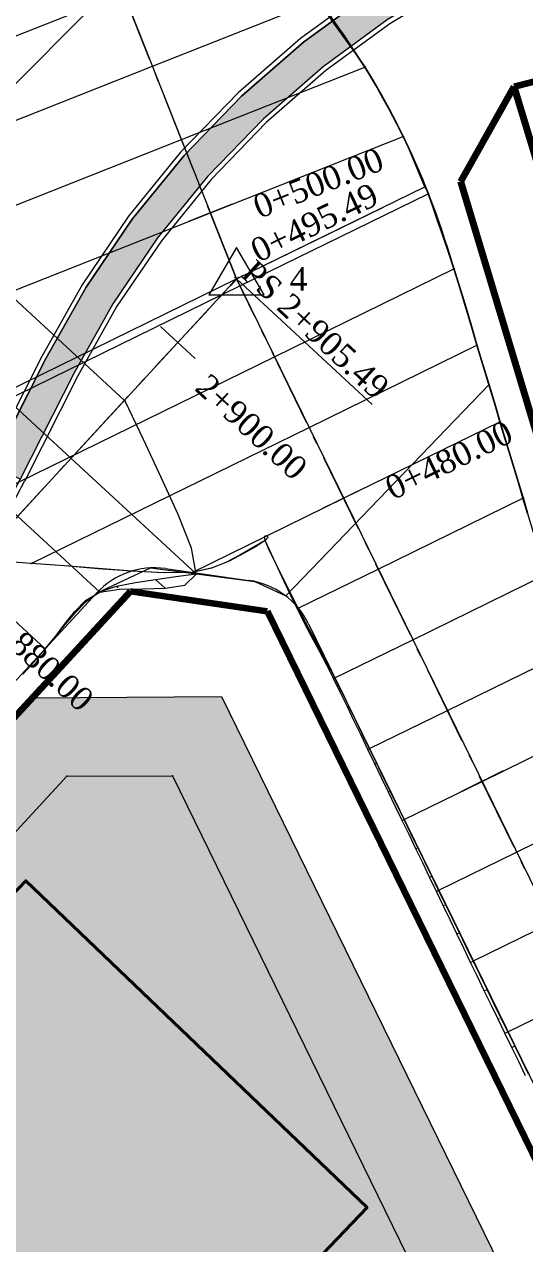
# Model space of a CAD drawing. Header units: metres. Extents: x 478603 to 489313, y 4282657 to 4289463.
# Drawn here: x 480561.2 to 480592.9, y 4287163.5 to 4287240.9 of the extents above; entities that cross this region are included whole.
import ezdxf

# ---------------------------------------------------------------- set-up
doc = ezdxf.new("R2010")
doc.units = ezdxf.units.M
for name, color, linetype, lineweight in [('ADAKENARI', 18, 'Continuous', 0), ('EKS_2', 5, 'Continuous', 0), ('EKSENLER', 3, 'Continuous', 0), ('HDA_2', 30, 'Continuous', 0), ('HDO_2', 30, 'Continuous', 0), ('K_EKS', 5, 'Continuous', 0), ('K_HDA', 30, 'Continuous', 0), ('K_HDO', 30, 'Continuous', 0), ('K_KDO', 150, 'Continuous', 20), ('K_KYA', 1, 'Continuous', 20), ('K_KYO', 1, 'Continuous', 20), ('K_YKA', 33, 'Continuous', 0), ('K_YKO', 33, 'Continuous', 0), ('KALDIRIM', 11, 'Continuous', 0), ('KDA_2', 150, 'Continuous', 20), ('KYA_2', 1, 'Continuous', 20), ('KYO_2', 1, 'Continuous', 20), ('P_ALAN', 143, 'Continuous', 0), ('P_ALT', 143, 'Continuous', 0), ('P_U_KNL', 143, 'Continuous', 0), ('P_YENI_MENFEZ', 150, 'Continuous', 0), ('PARSEL_ALAN', 254, 'Continuous', 0), ('PARSEL_SERA_ALAN', 9, 'Continuous', 40), ('PL_ALİNMAN', 1, 'Continuous', 0), ('PL_ENKESIT', 1, 'Continuous', 0), ('PL_KM', 4, 'Continuous', 0), ('PL_KMYAZI', 30, 'Continuous', 0), ('PL_SEMBOL', 7, 'Continuous', 0), ('PL_SOME', 7, 'Continuous', 0), ('PL_TOTFKM', 7, 'Continuous', 0), ('RAKORDMAN', 3, 'Continuous', 0), ('SEV_KYA_HDA', 3, 'Continuous', 0), ('SEV_KYA_YKA', 3, 'Continuous', 0), ('SEV_KYO_HDO', 3, 'Continuous', 0), ('SEV_YKA_KDA', 3, 'Continuous', 0), ('SNR_YAPIYAK', 18, 'Continuous', 0), ('YKA_2', 33, 'Continuous', 0)]:
    doc.layers.add(name, color=color, linetype=linetype, lineweight=lineweight)
doc.styles.get("Standard").update_dxf_attribs({"font": 'times.ttf'})

# ---------------------------------------------------------------- blocks, each defined once
blk = doc.blocks.new('3')
at = {"layer": 'PL_SEMBOL'}
for p, q in [((0, 2), (-1.75, -1)), ((1.75, -1), (0, 2)), ((0.125, 0.125), (-0.125, -0.125)), ((-0.125, 0.125), (0.125, -0.125)), ((-1.75, -1), (1.75, -1))]:
    blk.add_line(p, q, dxfattribs=at)

msp = doc.modelspace()

# ---------------------------------------------------------------- hatches: boundary and pattern name
at = {"layer": 'P_ALT'}
msp.add_hatch(color=256, dxfattribs=at).paths.add_polyline_path([(480559.075, 4287212.951), (480562.519, 4287219.687), (480565.066, 4287224.221), (480568.003, 4287228.537), (480571.298, 4287232.587), (480574.928, 4287236.341), (480578.865, 4287239.77), (480583.082, 4287242.849), (480586.25, 4287244.771), (480587.256, 4287243.042), (480584.192, 4287241.184), (480580.114, 4287238.205), (480576.306, 4287234.889), (480572.796, 4287231.259), (480569.608, 4287227.342), (480566.768, 4287223.166), (480564.284, 4287218.745), (480560.883, 4287212.034), (480559.099, 4287212.939)])
msp.add_hatch(color=256, dxfattribs=at).paths.add_polyline_path([(480559.075, 4287212.951), (480562.519, 4287219.687), (480565.066, 4287224.221), (480568.003, 4287228.537), (480571.298, 4287232.587), (480574.928, 4287236.341), (480578.865, 4287239.77), (480583.082, 4287242.849), (480586.25, 4287244.771), (480587.256, 4287243.042), (480584.192, 4287241.184), (480580.114, 4287238.205), (480576.306, 4287234.889), (480572.796, 4287231.259), (480569.608, 4287227.342), (480566.768, 4287223.166), (480564.284, 4287218.745), (480560.883, 4287212.034), (480559.099, 4287212.939)])
at = {"layer": 'PARSEL_ALAN'}
msp.add_hatch(color=256, dxfattribs=at).paths.add_polyline_path([(480454.66, 4287082.314), (480561.648, 4287198.168), (480573.663, 4287198.239), (480704.057, 4286931.974), (480660.689, 4286885.11)])
at = {"layer": 'PARSEL_SERA_ALAN'}
msp.add_hatch(color=256, dxfattribs=at).paths.add_polyline_path([(480474.941, 4287096.401), (480561.236, 4287186.557), (480582.909, 4287165.813), (480576.271, 4287158.878), (480594.331, 4287141.592), (480587.693, 4287134.656), (480605.753, 4287117.37), (480599.115, 4287110.435), (480620.787, 4287089.691), (480614.149, 4287082.756), (480632.209, 4287065.469), (480625.571, 4287058.534), (480643.631, 4287041.247), (480636.993, 4287034.312), (480655.054, 4287017.025), (480648.416, 4287010.09), (480670.088, 4286989.346), (480663.45, 4286982.411), (480681.51, 4286965.125), (480674.872, 4286958.189), (480692.932, 4286940.903), (480686.294, 4286933.968), (480689.906, 4286930.51), (480656.716, 4286895.835), (480461.665, 4287082.53)])

# ---------------------------------------------------------------- linework, layer by layer
at = {"layer": 'ADAKENARI', "lineweight": 100}
for p, q in [((480592.26, 4287236.954), (480710.05, 4287266.989)), ((480588.855, 4287230.931), (480592.26, 4287236.954)), ((480605.444, 4287193.138), (480592.26, 4287236.954))]:
    msp.add_line(p, q, dxfattribs=at)
at = {"layer": 'ADAKENARI', "lineweight": 158}
for p, q in [((480603.102, 4287183.568), (480588.855, 4287230.931)), ((480576.573, 4287203.669), (480707.587, 4286935.788))]:
    msp.add_line(p, q, dxfattribs=at)
at = {"layer": 'ADAKENARI', "lineweight": 200}
for p, q in [((480266.702, 4286878.781), (480567.9, 4287204.939)), ((480567.9, 4287204.939), (480576.573, 4287203.669))]:
    msp.add_line(p, q, dxfattribs=at)
at = {"layer": 'EKS_2'}
for p in [(480574.284, 4287224.38, 962.652), (480574.617, 4287224.74, 962.64), (480570.892, 4287220.707, 962.768), (480567.5, 4287217.034, 962.884), (480564.108, 4287213.36, 963.001)]:
    msp.add_point(p, dxfattribs=at)
at = {"layer": 'EKSENLER'}
for p, q in [((480566.26, 4287245.892), (480574.617, 4287224.74)), ((480259.058, 4286883.033), (480574.617, 4287224.74)), ((480574.617, 4287224.74), (480714.17, 4286939.398))]:
    msp.add_line(p, q, dxfattribs=at)
at = {"layer": 'HDA_2'}
msp.add_polyline3d([(480574.291, 4287224.373, 962.602), (480574.624, 4287224.733, 962.59)], dxfattribs=at)
for p in [(480574.291, 4287224.373, 962.602), (480574.624, 4287224.733, 962.59)]:
    msp.add_point(p, dxfattribs=at)
at = {"layer": 'HDO_2'}
msp.add_polyline3d([(480574.277, 4287224.387, 962.602), (480574.609, 4287224.747, 962.59)], dxfattribs=at)
for p in [(480574.277, 4287224.387, 962.602), (480574.609, 4287224.747, 962.59)]:
    msp.add_point(p, dxfattribs=at)
at = {"layer": 'K_EKS'}
for p in [(480569.285, 4287238.236, 962.619), (480571.122, 4287233.586, 962.626), (480572.959, 4287228.936, 962.66), (480574.617, 4287224.741, 962.744), (480574.832, 4287224.301, 962.756), (480577.028, 4287219.81, 962.913), (480579.225, 4287215.318, 963.129), (480581.422, 4287210.826, 963.362), (480583.618, 4287206.335, 963.595), (480585.815, 4287201.843, 963.828), (480588.012, 4287197.352, 964.061), (480590.209, 4287192.86, 964.294), (480592.405, 4287188.368, 964.527)]:
    msp.add_point(p, dxfattribs=at)
at = {"layer": 'K_HDA'}
msp.add_polyline3d([(480593.112, 4287209.865, 963.39), (480592.82, 4287210.835, 963.34), (480592.528, 4287211.805, 963.29), (480592.236, 4287212.776, 963.24), (480591.944, 4287213.746, 963.19), (480591.652, 4287214.716, 963.141), (480591.36, 4287215.687, 963.091), (480591.067, 4287216.658, 963.041), (480590.774, 4287217.63, 962.991), (480590.481, 4287218.601, 962.941), (480590.189, 4287219.571, 962.891), (480589.899, 4287220.539, 962.841), (480589.613, 4287221.501, 962.795), (480589.329, 4287222.462, 962.749), (480589.043, 4287223.424, 962.703), (480588.75, 4287224.396, 962.657), (480588.439, 4287225.39, 962.609), (480588.094, 4287226.427, 962.572), (480587.734, 4287227.477, 962.535), (480587.378, 4287228.504, 962.498), (480587.049, 4287229.448, 962.465), (480586.8, 4287230.155, 962.44), (480586.7, 4287230.425, 962.433), (480586.677, 4287230.466, 962.432), (480586.676, 4287230.44, 962.432), (480586.663, 4287230.443, 962.431), (480586.59, 4287230.596, 962.428), (480586.403, 4287231.038, 962.416), (480586.151, 4287231.643, 962.401), (480585.871, 4287232.314, 962.384), (480585.566, 4287233.021, 962.366), (480585.216, 4287233.778, 962.347), (480584.784, 4287234.622, 962.343), (480584.309, 4287235.507, 962.339), (480583.815, 4287236.407, 962.334), (480583.309, 4287237.306, 962.33), (480582.781, 4287238.193, 962.325), (480582.216, 4287239.053, 962.329), (480581.632, 4287239.898, 962.332), (480581.04, 4287240.737, 962.335), (480580.446, 4287241.575, 962.338)], dxfattribs=at)
for p in [(480582.781, 4287238.193, 962.325), (480585.216, 4287233.778, 962.347), (480586.59, 4287230.596, 962.428), (480586.8, 4287230.155, 962.44), (480588.439, 4287225.39, 962.609), (480589.899, 4287220.539, 962.841), (480591.36, 4287215.687, 963.091), (480592.82, 4287210.835, 963.34)]:
    msp.add_point(p, dxfattribs=at)
at = {"layer": 'K_HDO'}
msp.add_polyline3d([(480593.167, 4287174.27, 964.972), (480592.728, 4287175.168, 964.926), (480592.288, 4287176.066, 964.879), (480591.849, 4287176.964, 964.833), (480591.41, 4287177.863, 964.786), (480590.97, 4287178.761, 964.74), (480590.531, 4287179.659, 964.693), (480590.092, 4287180.558, 964.646), (480589.652, 4287181.456, 964.6), (480589.213, 4287182.354, 964.553), (480588.774, 4287183.253, 964.507), (480588.334, 4287184.151, 964.46), (480587.895, 4287185.049, 964.413), (480587.456, 4287185.948, 964.367), (480587.016, 4287186.846, 964.32), (480586.577, 4287187.744, 964.273), (480586.138, 4287188.643, 964.227), (480585.698, 4287189.541, 964.18), (480585.259, 4287190.439, 964.134), (480584.819, 4287191.337, 964.087), (480584.379, 4287192.236, 964.041), (480583.94, 4287193.134, 963.994), (480583.501, 4287194.032, 963.947), (480583.062, 4287194.931, 963.901), (480582.625, 4287195.83, 963.854), (480582.189, 4287196.73, 963.808), (480581.752, 4287197.63, 963.761), (480581.312, 4287198.528, 963.714), (480580.865, 4287199.422, 963.668), (480580.406, 4287200.311, 963.621), (480579.939, 4287201.196, 963.573), (480579.47, 4287202.079, 963.526), (480579, 4287202.963, 963.479), (480578.529, 4287203.846, 963.432)], dxfattribs=at)
for p in [(480578.529, 4287203.846, 963.432), (480580.865, 4287199.422, 963.668), (480583.062, 4287194.931, 963.901), (480585.259, 4287190.439, 964.134), (480587.456, 4287185.948, 964.367), (480589.652, 4287181.456, 964.6), (480591.849, 4287176.964, 964.833)]:
    msp.add_point(p, dxfattribs=at)
at = {"layer": 'K_KDO'}
msp.add_polyline3d([(480576.442, 4287208.135, 963.163), (480575.644, 4287207.672, 963.04), (480574.833, 4287207.214, 962.915), (480573.984, 4287206.773, 962.788), (480573.032, 4287206.38, 962.65), (480571.796, 4287206.119, 962.482), (480570.037, 4287206.098, 962.441), (480567.997, 4287206.207, 962.393), (480565.86, 4287206.363, 962.343), (480563.704, 4287206.531, 962.293), (480561.586, 4287206.691, 962.244), (480559.553, 4287206.833, 962.123)], dxfattribs=at)
for p in [(480561.586, 4287206.691, 962.244), (480571.796, 4287206.119, 962.482)]:
    msp.add_point(p, dxfattribs=at)
at = {"layer": 'K_KYA'}
msp.add_polyline3d([(480593.128, 4287209.872, 963.564), (480592.835, 4287210.843, 963.509), (480592.543, 4287211.812, 963.452), (480592.25, 4287212.782, 963.395), (480591.957, 4287213.752, 963.338), (480591.664, 4287214.722, 963.281), (480591.372, 4287215.693, 963.224), (480591.079, 4287216.664, 963.177), (480590.786, 4287217.636, 963.129), (480590.494, 4287218.607, 963.081), (480590.202, 4287219.577, 963.033), (480589.912, 4287220.545, 962.985), (480589.626, 4287221.507, 962.936), (480589.341, 4287222.468, 962.888), (480589.055, 4287223.43, 962.839), (480588.762, 4287224.401, 962.789), (480588.45, 4287225.396, 962.739), (480588.105, 4287226.433, 962.702), (480587.745, 4287227.483, 962.665), (480587.389, 4287228.51, 962.628), (480587.06, 4287229.453, 962.594), (480586.812, 4287230.16, 962.569), (480586.711, 4287230.431, 962.563), (480586.689, 4287230.471, 962.562), (480586.688, 4287230.446, 962.562), (480586.675, 4287230.448, 962.561), (480586.601, 4287230.602, 962.558), (480586.414, 4287231.044, 962.547), (480586.162, 4287231.649, 962.532), (480585.881, 4287232.32, 962.515), (480585.577, 4287233.027, 962.498), (480585.228, 4287233.783, 962.478), (480584.8, 4287234.625, 962.478), (480584.33, 4287235.508, 962.477), (480583.84, 4287236.405, 962.477), (480583.334, 4287237.305, 962.476), (480582.795, 4287238.198, 962.476), (480582.199, 4287239.076, 962.45), (480581.575, 4287239.942, 962.424), (480580.953, 4287240.798, 962.399), (480580.359, 4287241.633, 962.374)], dxfattribs=at)
for p in [(480582.795, 4287238.198, 962.476), (480585.228, 4287233.783, 962.478), (480586.601, 4287230.602, 962.558), (480586.812, 4287230.16, 962.569), (480588.45, 4287225.396, 962.739), (480589.912, 4287220.545, 962.985), (480591.372, 4287215.693, 963.224), (480592.835, 4287210.843, 963.509)]:
    msp.add_point(p, dxfattribs=at)
at = {"layer": 'K_KYO'}
msp.add_polyline3d([(480592.976, 4287174.176, 967.103), (480592.539, 4287175.076, 967.027), (480592.102, 4287175.975, 966.95), (480591.666, 4287176.875, 966.873), (480591.229, 4287177.774, 966.795), (480590.792, 4287178.674, 966.717), (480590.355, 4287179.574, 966.639), (480589.919, 4287180.473, 966.56), (480589.483, 4287181.373, 966.482), (480589.048, 4287182.274, 966.378), (480588.614, 4287183.175, 966.274), (480588.18, 4287184.076, 966.17), (480587.746, 4287184.977, 966.066), (480587.312, 4287185.878, 965.962), (480586.878, 4287186.778, 965.862), (480586.444, 4287187.679, 965.761), (480586.009, 4287188.58, 965.661), (480585.575, 4287189.48, 965.56), (480585.14, 4287190.381, 965.46), (480584.704, 4287191.281, 965.367), (480584.269, 4287192.182, 965.273), (480583.833, 4287193.082, 965.18), (480583.398, 4287193.982, 965.087), (480582.964, 4287194.883, 964.993), (480582.532, 4287195.784, 964.898), (480582.101, 4287196.686, 964.802), (480581.668, 4287197.587, 964.706), (480581.233, 4287198.488, 964.61), (480580.789, 4287199.385, 964.514), (480580.329, 4287200.278, 964.416), (480579.861, 4287201.167, 964.317), (480579.391, 4287202.055, 964.219), (480578.926, 4287202.94, 964.12), (480578.476, 4287203.82, 964.023), (480578.053, 4287204.689, 963.849), (480577.645, 4287205.553, 963.677), (480577.242, 4287206.414, 963.505), (480576.842, 4287207.275, 963.334), (480576.442, 4287208.135, 963.163)], dxfattribs=at)
for p in [(480578.476, 4287203.82, 964.023), (480580.789, 4287199.385, 964.514), (480582.964, 4287194.883, 964.993), (480585.14, 4287190.381, 965.46), (480587.312, 4287185.878, 965.962), (480589.483, 4287181.373, 966.482), (480591.666, 4287176.875, 966.873)]:
    msp.add_point(p, dxfattribs=at)
at = {"layer": 'K_YKA'}
msp.add_polyline3d([(480593.103, 4287209.86, 963.44), (480592.811, 4287210.831, 963.39), (480592.519, 4287211.801, 963.34), (480592.227, 4287212.771, 963.29), (480591.935, 4287213.741, 963.241), (480591.643, 4287214.712, 963.191), (480591.351, 4287215.682, 963.141), (480591.058, 4287216.654, 963.091), (480590.765, 4287217.625, 963.041), (480590.472, 4287218.596, 962.991), (480590.18, 4287219.567, 962.941), (480589.89, 4287220.534, 962.891), (480589.604, 4287221.497, 962.845), (480589.32, 4287222.457, 962.799), (480589.034, 4287223.42, 962.753), (480588.741, 4287224.391, 962.707), (480588.43, 4287225.386, 962.659), (480588.085, 4287226.423, 962.622), (480587.725, 4287227.473, 962.585), (480587.369, 4287228.5, 962.548), (480587.04, 4287229.443, 962.515), (480586.791, 4287230.15, 962.49), (480586.691, 4287230.421, 962.483), (480586.668, 4287230.461, 962.482), (480586.667, 4287230.436, 962.482), (480586.654, 4287230.438, 962.481), (480586.581, 4287230.592, 962.478), (480586.394, 4287231.034, 962.466), (480586.141, 4287231.64, 962.451), (480585.86, 4287232.31, 962.434), (480585.556, 4287233.018, 962.416), (480585.207, 4287233.775, 962.397), (480584.778, 4287234.617, 962.393), (480584.307, 4287235.5, 962.389), (480583.816, 4287236.398, 962.384), (480583.309, 4287237.298, 962.38), (480582.772, 4287238.189, 962.375), (480582.18, 4287239.061, 962.379), (480581.562, 4287239.921, 962.382), (480580.945, 4287240.772, 962.385), (480580.353, 4287241.608, 962.389)], dxfattribs=at)
for p in [(480582.772, 4287238.189, 962.375), (480585.207, 4287233.775, 962.397), (480586.581, 4287230.592, 962.478), (480586.791, 4287230.15, 962.49), (480588.43, 4287225.386, 962.659), (480589.89, 4287220.534, 962.891), (480591.351, 4287215.682, 963.141), (480592.811, 4287210.831, 963.39)]:
    msp.add_point(p, dxfattribs=at)
at = {"layer": 'K_YKO'}
msp.add_polyline3d([(480593.176, 4287174.274, 965.022), (480592.737, 4287175.172, 964.976), (480592.297, 4287176.071, 964.929), (480591.858, 4287176.969, 964.883), (480591.419, 4287177.867, 964.836), (480590.979, 4287178.766, 964.789), (480590.54, 4287179.664, 964.743), (480590.101, 4287180.562, 964.696), (480589.661, 4287181.46, 964.65), (480589.222, 4287182.359, 964.603), (480588.783, 4287183.257, 964.557), (480588.343, 4287184.155, 964.51), (480587.904, 4287185.054, 964.463), (480587.464, 4287185.952, 964.417), (480587.025, 4287186.85, 964.37), (480586.586, 4287187.749, 964.324), (480586.147, 4287188.647, 964.277), (480585.707, 4287189.545, 964.23), (480585.268, 4287190.444, 964.184), (480584.828, 4287191.342, 964.137), (480584.388, 4287192.24, 964.091), (480583.949, 4287193.138, 964.044), (480583.51, 4287194.036, 963.997), (480583.071, 4287194.935, 963.951), (480582.634, 4287195.835, 963.904), (480582.197, 4287196.736, 963.857), (480581.76, 4287197.636, 963.811), (480581.321, 4287198.534, 963.764), (480580.874, 4287199.427, 963.718), (480580.415, 4287200.309, 963.671), (480579.95, 4287201.187, 963.624), (480579.481, 4287202.065, 963.577), (480579.011, 4287202.949, 963.53), (480578.538, 4287203.85, 963.482), (480578.061, 4287204.783, 963.412), (480577.588, 4287205.724, 963.341), (480577.131, 4287206.645, 963.273), (480576.721, 4287207.492, 963.21), (480576.442, 4287208.135, 963.163), (480576.402, 4287208.4, 963.163), (480576.482, 4287208.455, 963.163), (480576.582, 4287208.422, 963.163), (480576.618, 4287208.329, 963.163), (480576.442, 4287208.135, 963.163), (480575.867, 4287207.766, 963.161), (480575.063, 4287207.311, 963.158), (480574.146, 4287206.841, 963.155), (480573.105, 4287206.411, 963.152), (480571.799, 4287206.12, 963.148), (480570.012, 4287206.088, 963.076), (480567.971, 4287206.197, 962.994), (480565.843, 4287206.356, 962.908), (480563.697, 4287206.529, 962.821), (480561.588, 4287206.692, 962.736), (480559.558, 4287206.836, 962.654)], dxfattribs=at)
for p in [(480561.588, 4287206.692, 962.736), (480571.799, 4287206.12, 963.148), (480578.538, 4287203.85, 963.482), (480580.874, 4287199.427, 963.718), (480583.071, 4287194.935, 963.951), (480585.268, 4287190.444, 964.184), (480587.464, 4287185.952, 964.417), (480589.661, 4287181.46, 964.65), (480591.858, 4287176.969, 964.883)]:
    msp.add_point(p, dxfattribs=at)
at = {"layer": 'KALDIRIM'}
for p, q in [((480601.187, 4287182.992), (480588.206, 4287226.144)), ((480570.107, 4287206.361), (480575.406, 4287205.611)), ((480264.201, 4286878.284), (480565.733, 4287204.802)), ((480579.197, 4287202.857), (480709.342, 4286936.751))]:
    msp.add_line(p, q, dxfattribs=at)
for centre, radius, start, end in [((480540.025, 4287211.651), 50.314, 16.74148, 37.89882), ((480569.406, 4287201.41), 5, 81.94559, 137.27827), ((480574.705, 4287200.66), 5, 26.06196, 81.94559)]:
    msp.add_arc(centre, radius, start, end, dxfattribs=at)
at = {"layer": 'KDA_2'}
msp.add_polyline3d([(480561.05, 4287199.662, 962.95), (480561.781, 4287200.452, 962.88), (480562.481, 4287201.25, 962.81), (480563.119, 4287202.056, 962.74), (480563.728, 4287202.855, 962.671), (480564.351, 4287203.631, 962.603), (480565.043, 4287204.34, 962.535), (480565.936, 4287204.866, 962.464), (480567.2, 4287205.056, 962.471), (480568.642, 4287205.085, 962.478), (480570.085, 4287205.115, 962.486), (480571.35, 4287205.31, 962.492), (480572.067, 4287206.01, 962.497), (480571.765, 4287207.65, 962.379), (480570.906, 4287209.805, 962.215), (480569.843, 4287212.148, 962.033), (480568.706, 4287214.559, 961.845), (480567.545, 4287216.992, 961.654)], dxfattribs=at)
for p in [(480567.545, 4287216.992, 961.654), (480572.067, 4287206.01, 962.497), (480565.936, 4287204.866, 962.464), (480562.481, 4287201.25, 962.81)]:
    msp.add_point(p, dxfattribs=at)
at = {"layer": 'KYA_2'}
msp.add_polyline3d([(480574.294, 4287224.371, 962.63), (480574.628, 4287224.73, 962.641)], dxfattribs=at)
for p in [(480574.294, 4287224.371, 962.63), (480574.628, 4287224.73, 962.641)]:
    msp.add_point(p, dxfattribs=at)
at = {"layer": 'KYO_2'}
msp.add_polyline3d([(480574.275, 4287224.389, 962.629), (480574.606, 4287224.75, 962.639)], dxfattribs=at)
for p in [(480574.275, 4287224.389, 962.629), (480574.606, 4287224.75, 962.639)]:
    msp.add_point(p, dxfattribs=at)
at = {"layer": 'P_ALAN'}
msp.add_polyline3d([(480584.192, 4287241.184, 0), (480580.114, 4287238.205, 0), (480576.306, 4287234.889, 0), (480572.796, 4287231.259, 0), (480569.608, 4287227.342, 0), (480566.768, 4287223.166, 0), (480564.284, 4287218.745, 0), (480560.883, 4287212.034, 0), (480560.88, 4287212.027, 0), (480559.898, 4287210.17, 0), (480558.848, 4287208.34, 0), (480557.736, 4287206.548, 0), (480556.562, 4287204.795, 0), (480555.329, 4287203.084, 0), (480554.037, 4287201.417, 0), (480552.688, 4287199.795, 0), (480551.29, 4287198.228, 0), (480095.248, 4286704.406, 0)], dxfattribs=at)
msp.add_polyline3d([(480584.192, 4287241.184, 0), (480580.114, 4287238.205, 0), (480576.306, 4287234.889, 0), (480572.796, 4287231.259, 0), (480569.608, 4287227.342, 0), (480566.768, 4287223.166, 0), (480564.284, 4287218.745, 0), (480560.883, 4287212.034, 0), (480560.88, 4287212.027, 0), (480559.898, 4287210.17, 0), (480558.848, 4287208.34, 0), (480557.736, 4287206.548, 0), (480556.562, 4287204.795, 0), (480555.329, 4287203.084, 0), (480554.037, 4287201.417, 0), (480552.688, 4287199.795, 0), (480551.29, 4287198.228, 0), (480095.248, 4286704.406, 0)], dxfattribs=at)
at = {"layer": 'P_ALT'}
msp.add_polyline3d([(480559.075, 4287212.951, 0), (480562.519, 4287219.687, 0), (480565.066, 4287224.221, 0), (480568.003, 4287228.537, 0), (480571.298, 4287232.587, 0), (480574.928, 4287236.341, 0), (480578.865, 4287239.77, 0), (480583.082, 4287242.849, 0), (480586.25, 4287244.771, 0), (480587.256, 4287243.042, 0), (480584.192, 4287241.184, 0), (480580.114, 4287238.205, 0), (480576.306, 4287234.889, 0), (480572.796, 4287231.259, 0), (480569.608, 4287227.342, 0), (480566.768, 4287223.166, 0), (480564.284, 4287218.745, 0), (480560.883, 4287212.034, 0), (480559.099, 4287212.939, 0), (480559.075, 4287212.951, 0)], close=True, dxfattribs=at)
msp.add_polyline3d([(480559.075, 4287212.951, 0), (480562.519, 4287219.687, 0), (480565.066, 4287224.221, 0), (480568.003, 4287228.537, 0), (480571.298, 4287232.587, 0), (480574.928, 4287236.341, 0), (480578.865, 4287239.77, 0), (480583.082, 4287242.849, 0), (480586.25, 4287244.771, 0), (480587.256, 4287243.042, 0), (480584.192, 4287241.184, 0), (480580.114, 4287238.205, 0), (480576.306, 4287234.889, 0), (480572.796, 4287231.259, 0), (480569.608, 4287227.342, 0), (480566.768, 4287223.166, 0), (480564.284, 4287218.745, 0), (480560.883, 4287212.034, 0), (480559.099, 4287212.939, 0), (480559.075, 4287212.951, 0)], close=True, dxfattribs=at)
msp.add_polyline3d([(480559.075, 4287212.951, 0), (480562.519, 4287219.687, 0), (480565.066, 4287224.221, 0), (480568.003, 4287228.537, 0), (480571.298, 4287232.587, 0), (480574.928, 4287236.341, 0), (480578.865, 4287239.77, 0), (480583.082, 4287242.849, 0), (480586.25, 4287244.771, 0), (480587.256, 4287243.042, 0), (480584.192, 4287241.184, 0), (480580.114, 4287238.205, 0), (480576.306, 4287234.889, 0), (480572.796, 4287231.259, 0), (480569.608, 4287227.342, 0), (480566.768, 4287223.166, 0), (480564.284, 4287218.745, 0), (480560.883, 4287212.034, 0), (480559.099, 4287212.939, 0), (480559.075, 4287212.951, 0)], close=True, dxfattribs=at)
msp.add_polyline3d([(480559.075, 4287212.951, 0), (480562.519, 4287219.687, 0), (480565.066, 4287224.221, 0), (480568.003, 4287228.537, 0), (480571.298, 4287232.587, 0), (480574.928, 4287236.341, 0), (480578.865, 4287239.77, 0), (480583.082, 4287242.849, 0), (480586.25, 4287244.771, 0), (480587.256, 4287243.042, 0), (480584.192, 4287241.184, 0), (480580.114, 4287238.205, 0), (480576.306, 4287234.889, 0), (480572.796, 4287231.259, 0), (480569.608, 4287227.342, 0), (480566.768, 4287223.166, 0), (480564.284, 4287218.745, 0), (480560.883, 4287212.034, 0), (480559.099, 4287212.939, 0), (480559.075, 4287212.951, 0)], close=True, dxfattribs=at)
at = {"layer": 'P_U_KNL'}
msp.add_polyline3d([(480561.151, 4287211.899, 0), (480561.146, 4287211.889, 0), (480560.161, 4287210.025, 0), (480559.106, 4287208.186, 0), (480557.988, 4287206.385, 0), (480556.809, 4287204.624, 0), (480555.569, 4287202.905, 0), (480554.271, 4287201.229, 0), (480552.915, 4287199.599, 0), (480551.512, 4287198.026, 0), (480095.468, 4286704.203, 0), (480022.879, 4286625.588, 0), (480018.818, 4286621.492, 0), (480014.458, 4286617.681, 0), (480009.838, 4286614.19, 0), (480004.981, 4286611.036, 0), (479999.912, 4286608.236, 0), (479994.657, 4286605.804, 0), (479989.241, 4286603.753, 0), (479983.694, 4286602.092, 0), (479978.042, 4286600.83, 0), (479972.315, 4286599.974, 0), (479966.541, 4286599.527, 0)], dxfattribs=at)
at = {"layer": 'P_YENI_MENFEZ'}
for points in [[(480586.099, 4287245.031, 0), (480582.915, 4287243.099, 0), (480578.678, 4287240.004, 0), (480574.721, 4287236.558, 0), (480571.074, 4287232.787, 0), (480567.762, 4287228.717, 0), (480564.811, 4287224.379, 0), (480562.254, 4287219.828, 0), (480558.837, 4287213.084, 0), (480558.832, 4287213.074, 0)], [(480586.25, 4287244.771, 0), (480583.082, 4287242.849, 0), (480578.865, 4287239.77, 0), (480574.928, 4287236.341, 0), (480571.298, 4287232.587, 0), (480568.003, 4287228.537, 0), (480565.066, 4287224.221, 0), (480562.519, 4287219.687, 0), (480559.103, 4287212.946, 0), (480559.099, 4287212.939, 0)], [(480586.25, 4287244.771, 0), (480587.256, 4287243.042, 0), (480584.192, 4287241.184, 0), (480580.114, 4287238.205, 0), (480576.306, 4287234.889, 0), (480572.796, 4287231.259, 0), (480569.608, 4287227.342, 0), (480566.768, 4287223.166, 0), (480564.284, 4287218.745, 0), (480560.883, 4287212.034, 0)], [(480587.407, 4287242.783, 0), (480584.359, 4287240.934, 0), (480580.302, 4287237.97, 0), (480576.513, 4287234.671, 0), (480573.02, 4287231.059, 0), (480569.849, 4287227.162, 0), (480567.023, 4287223.008, 0), (480564.548, 4287218.604, 0), (480561.151, 4287211.899, 0)]]:
    msp.add_polyline3d(points, dxfattribs=at)
at = {"layer": 'PARSEL_ALAN'}
for points in [[(480454.66, 4287082.314, 961.639), (480561.648, 4287198.168, 963.095), (480573.663, 4287198.239, 963.3), (480704.057, 4286931.974, 979.509), (480660.689, 4286885.11, 978.591), (480454.66, 4287082.314, 961.639)], [(480454.66, 4287082.314, 0), (480561.648, 4287198.168, 0), (480573.663, 4287198.239, 0), (480704.057, 4286931.974, 0), (480660.689, 4286885.11, 0), (480454.66, 4287082.314, 0)]]:
    msp.add_polyline3d(points, close=True, dxfattribs=at)
at = {"layer": 'PARSEL_SERA_ALAN'}
msp.add_polyline3d([(480656.716, 4286895.835, 0), (480461.665, 4287082.53, 0), (480474.941, 4287096.401, 0), (480474.941, 4287096.401, 0), (480561.236, 4287186.557, 0), (480582.909, 4287165.813, 0), (480576.271, 4287158.878, 0), (480594.331, 4287141.592, 0), (480587.693, 4287134.656, 0), (480605.753, 4287117.37, 0), (480599.115, 4287110.435, 0), (480620.787, 4287089.691, 0), (480614.149, 4287082.756, 0), (480632.209, 4287065.469, 0)], dxfattribs=at)
msp.add_polyline3d([(480656.716, 4286895.835, 0), (480461.665, 4287082.53, 0), (480474.941, 4287096.401, 0), (480474.941, 4287096.401, 0), (480561.236, 4287186.557, 0), (480582.909, 4287165.813, 0), (480576.271, 4287158.878, 0), (480594.331, 4287141.592, 0), (480587.693, 4287134.656, 0), (480605.753, 4287117.37, 0), (480599.115, 4287110.435, 0), (480620.787, 4287089.691, 0), (480614.149, 4287082.756, 0), (480632.209, 4287065.469, 0)], dxfattribs=at)
at = {"layer": 'PL_ALİNMAN'}
for p, q in [((480569.105, 4287238.691), (480567.268, 4287243.341)), ((480569.656, 4287237.296), (480569.472, 4287237.761)), ((480571.861, 4287231.716), (480570.024, 4287236.366)), ((480572.412, 4287230.321), (480572.228, 4287230.786)), ((480574.617, 4287224.74), (480572.78, 4287229.391)), ((480574.532, 4287224.649), (480574.617, 4287224.74)), ((480575.777, 4287222.369), (480574.617, 4287224.74)), ((480573.514, 4287223.547), (480573.854, 4287223.914)), ((480569.444, 4287219.139), (480572.836, 4287222.812)), ((480576.436, 4287221.022), (480576.216, 4287221.471)), ((480579.072, 4287215.632), (480576.875, 4287220.123)), ((480568.426, 4287218.037), (480568.765, 4287218.404)), ((480564.356, 4287213.629), (480567.748, 4287217.302)), ((480579.731, 4287214.284), (480579.511, 4287214.733)), ((480563.338, 4287212.527), (480563.677, 4287212.894)), ((480582.367, 4287208.894), (480580.17, 4287213.386)), ((480559.267, 4287208.119), (480562.659, 4287211.792)), ((480583.026, 4287207.547), (480582.806, 4287207.996)), ((480585.662, 4287202.157), (480583.465, 4287206.648)), ((480586.321, 4287200.809), (480586.101, 4287201.259)), ((480588.957, 4287195.419), (480586.76, 4287199.911)), ((480589.616, 4287194.072), (480589.396, 4287194.521)), ((480592.252, 4287188.682), (480590.055, 4287193.174)), ((480592.911, 4287187.335), (480592.691, 4287187.784))]:
    msp.add_line(p, q, dxfattribs=at)
at = {"layer": 'PL_ENKESIT'}
for points in [[(480555.536, 4287238.181, 960.718), (480555.544, 4287238.184, 962.355), (480567.447, 4287242.887, 962.611), (480576.577, 4287246.494, 962.415), (480576.583, 4287246.496, 962.304)], [(480556.395, 4287233.144, 960.683), (480556.403, 4287233.147, 962.342), (480569.285, 4287238.236, 962.619), (480579.842, 4287242.408, 962.392), (480579.851, 4287242.411, 962.341), (480579.852, 4287242.412, 962.351)], [(480554.862, 4287227.162, 960.592), (480554.87, 4287227.165, 962.276), (480571.122, 4287233.586, 962.626), (480582.772, 4287238.189, 962.375), (480582.781, 4287238.193, 962.325), (480582.795, 4287238.198, 962.476)], [(480553.001, 4287221.051, 960.617), (480553.009, 4287221.054, 962.231), (480572.959, 4287228.936, 962.66), (480585.207, 4287233.775, 962.397), (480585.216, 4287233.778, 962.347), (480585.228, 4287233.783, 962.478)], [(480552.118, 4287213.737, 960.891), (480552.124, 4287213.74, 962.243), (480574.617, 4287224.741, 962.744), (480586.581, 4287230.592, 962.478), (480586.59, 4287230.596, 962.428), (480586.601, 4287230.602, 962.558)], [(480551.959, 4287213.115, 960.978), (480551.965, 4287213.118, 962.247), (480574.832, 4287224.301, 962.756), (480586.791, 4287230.15, 962.49), (480586.8, 4287230.155, 962.44), (480586.812, 4287230.16, 962.569)], [(480555.345, 4287228.258, 960.594), (480555.353, 4287228.25, 962.884), (480567.5, 4287217.034, 962.884), (480567.545, 4287216.992, 961.654)], [(480552.633, 4287207.879, 961.708), (480552.636, 4287207.88, 962.37), (480577.028, 4287219.81, 962.913), (480588.43, 4287225.386, 962.659), (480588.439, 4287225.39, 962.609), (480588.45, 4287225.396, 962.739)], [(480574.275, 4287224.389, 962.629), (480574.277, 4287224.387, 962.602), (480574.284, 4287224.38, 962.652), (480574.291, 4287224.373, 962.602), (480574.294, 4287224.371, 962.63)], [(480574.606, 4287224.75, 962.639), (480574.609, 4287224.747, 962.59), (480574.617, 4287224.74, 962.64), (480574.624, 4287224.733, 962.59), (480574.628, 4287224.73, 962.641)], [(480554.091, 4287222.61, 960.658), (480554.099, 4287222.603, 963.001), (480564.108, 4287213.36, 963.001), (480572.049, 4287206.027, 963.001), (480572.067, 4287206.01, 962.497)], [(480561.586, 4287206.691, 962.244), (480561.588, 4287206.692, 962.736), (480579.225, 4287215.318, 963.129), (480589.89, 4287220.534, 962.891), (480589.899, 4287220.539, 962.841), (480589.912, 4287220.545, 962.985)], [(480552.837, 4287216.963, 960.776), (480552.845, 4287216.955, 963.117), (480560.715, 4287209.687, 963.117), (480565.912, 4287204.888, 963.117), (480565.936, 4287204.866, 962.464)], [(480571.796, 4287206.119, 962.482), (480571.799, 4287206.12, 963.148), (480581.422, 4287210.826, 963.362), (480591.351, 4287215.682, 963.141), (480591.36, 4287215.687, 963.091), (480591.372, 4287215.693, 963.224)], [(480551.118, 4287211.744, 961.158), (480551.125, 4287211.737, 963.233), (480557.323, 4287206.014, 963.233), (480562.466, 4287201.265, 963.233), (480562.481, 4287201.25, 962.81)], [(480578.476, 4287203.82, 964.023), (480578.529, 4287203.846, 963.432), (480578.538, 4287203.85, 963.482), (480583.618, 4287206.335, 963.595), (480592.811, 4287210.831, 963.39), (480592.82, 4287210.835, 963.34), (480592.835, 4287210.843, 963.509)], [(480580.789, 4287199.385, 964.514), (480580.865, 4287199.422, 963.668), (480580.874, 4287199.427, 963.718), (480585.815, 4287201.843, 963.828), (480594.271, 4287205.979, 963.639), (480594.28, 4287205.983, 963.589), (480594.298, 4287205.992, 963.787)], [(480582.964, 4287194.883, 964.993), (480583.062, 4287194.931, 963.901), (480583.071, 4287194.935, 963.951), (480588.012, 4287197.352, 964.061), (480595.732, 4287201.127, 963.889), (480595.741, 4287201.132, 963.839), (480595.77, 4287201.146, 964.165)], [(480585.14, 4287190.381, 965.46), (480585.259, 4287190.439, 964.134), (480585.268, 4287190.444, 964.184), (480590.209, 4287192.86, 964.294), (480597.192, 4287196.276, 964.138), (480597.201, 4287196.28, 964.088), (480597.244, 4287196.301, 964.56)], [(480587.312, 4287185.878, 965.962), (480587.456, 4287185.948, 964.367), (480587.464, 4287185.952, 964.417), (480592.405, 4287188.368, 964.527), (480598.653, 4287191.424, 964.388), (480598.662, 4287191.428, 964.338), (480598.722, 4287191.458, 965.013)], [(480589.483, 4287181.373, 966.482), (480589.652, 4287181.456, 964.6), (480589.661, 4287181.46, 964.65), (480594.602, 4287183.877, 964.76), (480600.113, 4287186.572, 964.637), (480600.122, 4287186.577, 964.587), (480600.225, 4287186.627, 965.73)], [(480591.666, 4287176.875, 966.873), (480591.849, 4287176.964, 964.833), (480591.858, 4287176.969, 964.883), (480596.799, 4287179.385, 964.993), (480601.766, 4287181.815, 964.882), (480601.775, 4287181.819, 964.832), (480601.865, 4287181.863, 965.826)]]:
    msp.add_polyline3d(points, dxfattribs=at)
at = {"layer": 'PL_KM'}
for p, q in [((480574.354, 4287229.487), (480571.564, 4287228.385)), ((480571.994, 4287219.689), (480569.79, 4287221.724)), ((480582.769, 4287211.485), (480580.074, 4287210.167)), ((480591.556, 4287193.519), (480588.861, 4287192.201))]:
    msp.add_line(p, q, dxfattribs=at)
at = {"layer": 'PL_SOME'}
msp.add_point((480574.617, 4287224.74), dxfattribs=at)
at = {"layer": 'RAKORDMAN'}
for p, q in [((480556.381, 4287232.876, 961.481), (480573.679, 4287250.327, 961.887)), ((480577.751, 4287204.626, 962.667), (480590.65, 4287218.021, 962.364)), ((480565.733, 4287204.802, 962.651), (480569.166, 4287206.405, 962.626)), ((480569.166, 4287206.405, 962.626), (480575.774, 4287205.545, 962.656)), ((480575.774, 4287205.545, 962.656), (480577.751, 4287204.626, 962.667)), ((480551.928, 4287189.854, 962.575), (480565.733, 4287204.802, 962.651))]:
    msp.add_line(p, q, dxfattribs=at)
for p in [(480590.65, 4287218.021, 962.364), (480569.166, 4287206.405, 962.626), (480575.774, 4287205.545, 962.656), (480565.733, 4287204.802, 962.651), (480577.751, 4287204.626, 962.667)]:
    msp.add_point(p, dxfattribs=at)
at = {"layer": 'SEV_KYA_HDA'}
for p, q in [((480583.319, 4287237.33, 962.476), (480583.299, 4287237.322, 962.33)), ((480584.298, 4287235.566, 962.477), (480584.289, 4287235.563, 962.408)), ((480585.228, 4287233.783, 962.478), (480585.216, 4287233.778, 962.347)), ((480586.035, 4287231.952, 962.524), (480586.03, 4287231.95, 962.459)), ((480586.828, 4287230.115, 962.571), (480586.816, 4287230.11, 962.441)), ((480587.145, 4287229.21, 962.603), (480587.139, 4287229.208, 962.538)), ((480587.806, 4287227.307, 962.671), (480587.794, 4287227.301, 962.541)), ((480588.45, 4287225.396, 962.739), (480588.445, 4287225.393, 962.674)), ((480589.046, 4287223.461, 962.837), (480589.034, 4287223.455, 962.702)), ((480589.623, 4287221.517, 962.936), (480589.617, 4287221.514, 962.865)), ((480590.203, 4287219.574, 963.033), (480590.19, 4287219.568, 962.891)), ((480590.787, 4287217.633, 963.129), (480590.781, 4287217.63, 963.06)), ((480591.372, 4287215.693, 963.224), (480591.36, 4287215.687, 963.091)), ((480591.957, 4287213.753, 963.338), (480591.95, 4287213.749, 963.264)), ((480592.543, 4287211.813, 963.452), (480592.528, 4287211.805, 963.29))]:
    msp.add_line(p, q, dxfattribs=at)
at = {"layer": 'SEV_KYA_YKA'}
for p, q in [((480581.01, 4287240.719, 962.401), (480580.989, 4287240.71, 962.385)), ((480582.219, 4287239.046, 962.451), (480582.208, 4287239.041, 962.415))]:
    msp.add_line(p, q, dxfattribs=at)
at = {"layer": 'SEV_KYO_HDO'}
for p, q in [((480578.932, 4287202.93, 964.122), (480578.966, 4287202.946, 963.8)), ((480579.865, 4287201.16, 964.318), (480579.939, 4287201.196, 963.573)), ((480580.789, 4287199.385, 964.514), (480580.827, 4287199.404, 964.091)), ((480581.668, 4287197.589, 964.706), (480581.752, 4287197.63, 963.761)), ((480582.532, 4287195.785, 964.897), (480582.578, 4287195.808, 964.376)), ((480583.398, 4287193.982, 965.087), (480583.501, 4287194.032, 963.947)), ((480584.269, 4287192.181, 965.273), (480584.324, 4287192.209, 964.657)), ((480585.14, 4287190.381, 965.46), (480585.259, 4287190.439, 964.134)), ((480586.009, 4287188.58, 965.661), (480586.073, 4287188.611, 964.944)), ((480586.878, 4287186.778, 965.862), (480587.016, 4287186.846, 964.32)), ((480587.746, 4287184.977, 966.066), (480587.821, 4287185.013, 965.24)), ((480588.614, 4287183.175, 966.274), (480588.774, 4287183.253, 964.507)), ((480589.483, 4287181.373, 966.482), (480589.568, 4287181.415, 965.541)), ((480590.355, 4287179.574, 966.639), (480590.531, 4287179.659, 964.693)), ((480591.229, 4287177.774, 966.795), (480591.319, 4287177.819, 965.791)), ((480592.102, 4287175.975, 966.95), (480592.288, 4287176.066, 964.879))]:
    msp.add_line(p, q, dxfattribs=at)
at = {"layer": 'SEV_YKA_KDA'}
for p, q in [((480572.049, 4287206.027, 963.001), (480572.058, 4287206.018, 962.749)), ((480566.994, 4287205.25, 963.096), (480567.099, 4287205.153, 962.783)), ((480569.476, 4287205.68, 963.049), (480570.087, 4287205.116, 962.486)), ((480562.466, 4287201.265, 963.233), (480562.481, 4287201.25, 962.81))]:
    msp.add_line(p, q, dxfattribs=at)
at = {"layer": 'SNR_YAPIYAK'}
for p, q in [((480461.665, 4287082.53, 961.639), (480563.848, 4287193.181, 961.639)), ((480563.848, 4287193.181, 961.639), (480570.551, 4287193.221, 961.639)), ((480570.551, 4287193.221, 961.639), (480697.24, 4286934.181, 961.639))]:
    msp.add_line(p, q, dxfattribs=at)
for p in [(480563.848, 4287193.181, 963.095), (480563.848, 4287193.181, 963.095), (480570.551, 4287193.221, 963.3), (480570.551, 4287193.221, 963.3)]:
    msp.add_point(p, dxfattribs=at)
at = {"layer": 'YKA_2'}
msp.add_polyline3d([(480561.034, 4287199.686, 963.283), (480561.761, 4287200.475, 963.258), (480562.466, 4287201.265, 963.233), (480563.123, 4287202.051, 963.21), (480563.757, 4287202.827, 963.186), (480564.399, 4287203.586, 963.163), (480565.087, 4287204.299, 963.14), (480565.912, 4287204.888, 963.117), (480566.991, 4287205.249, 963.096), (480568.207, 4287205.487, 963.073), (480569.473, 4287205.68, 963.049), (480570.758, 4287205.856, 963.025), (480572.049, 4287206.027, 963.001), (480572.062, 4287206.041, 962.495)], dxfattribs=at)
for p in [(480572.049, 4287206.027, 963.001), (480565.912, 4287204.888, 963.117), (480562.466, 4287201.265, 963.233)]:
    msp.add_point(p, dxfattribs=at)

# ---------------------------------------------------------------- block references
at = {"layer": 'PL_SEMBOL'}
msp.add_blockref('3', (480574.617, 4287224.74), dxfattribs=at)

# ---------------------------------------------------------------- texts
at = {"layer": 'PL_KMYAZI'}
for s, rotation, p in [('0+500.00', 381.55866, (480576.068, 4287228.551)), ('2+900.00', 317.27827, (480571.895, 4287217.739)), ('0+480.00', 386.06196, (480584.551, 4287210.687)), ('2+880.00', 317.27827, (480558.326, 4287203.046))]:
    msp.add_text(s, height=1.5, rotation=rotation, dxfattribs=at).set_placement(p)
at = {"layer": 'PL_SEMBOL'}
msp.add_text('4', height=1.5, dxfattribs=at).set_placement((480577.992, 4287223.99))
at = {"layer": 'PL_TOTFKM'}
for s, rotation, p in [('%%U   0+495.49', 386.06196, (480574.485, 4287225.01)), ('%%UPS 2+905.49', 317.27827, (480574.82, 4287224.961))]:
    msp.add_text(s, height=1.5, rotation=rotation, dxfattribs=at).set_placement(p)

doc.saveas('drawing.dxf')
